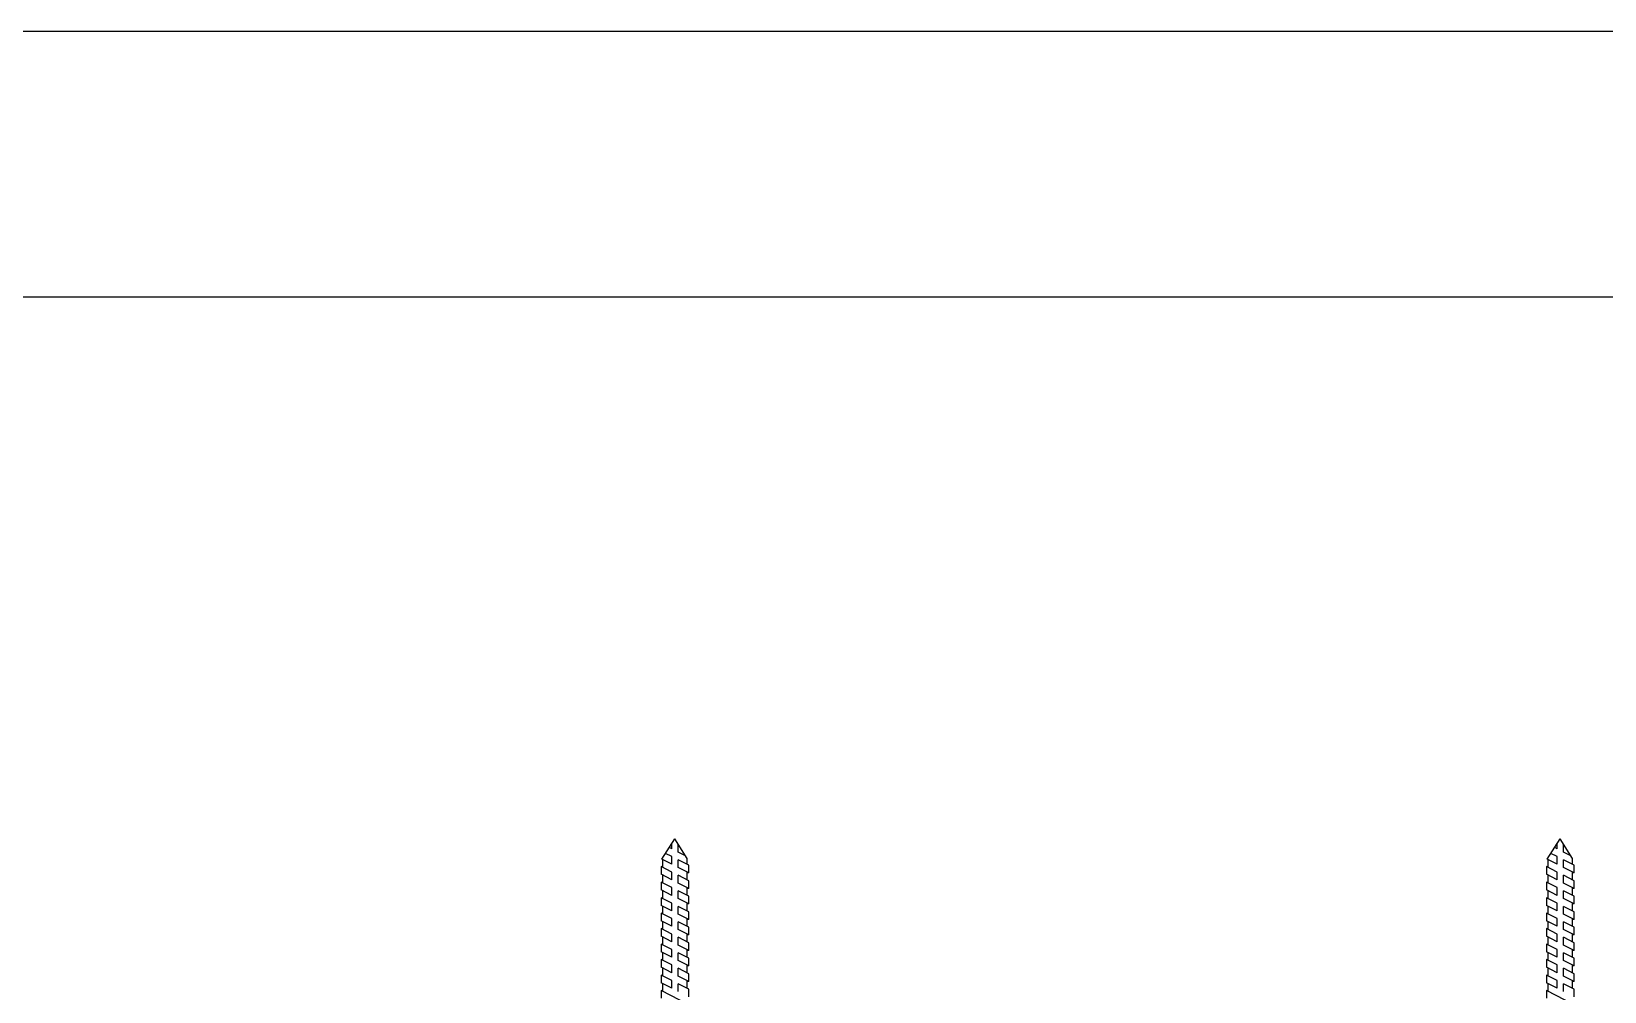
# Model space of a CAD drawing. Header units: millimetres. Extents: x -1985 to 969, y 203 to 500.
# Drawn here: x -1940.96 to -1912.53, y 473.48 to 490.83 of the extents above; entities that cross this region are included whole.
import ezdxf

# ---------------------------------------------------------------- set-up
doc = ezdxf.new("R2010")
doc.units = ezdxf.units.MM
doc.layers.add('ШПАЛА', color=7, linetype='Continuous')

# ---------------------------------------------------------------- blocks, each defined once
blk = doc.blocks.new('Анкер витой')
at = {"color": 252}
for p, q in [((-147934.1, -7285.3), (-147923, -7267.8)), ((-147911.3, -7286.1), (-147923, -7267.8)), ((-147920.2, -7276.6), (-147918.1, -7275.5)), ((-147935.6, -7291.5), (-147926.1, -7286.6)), ((-147935.6, -7298.5), (-147935.6, -7291.5)), ((-147932.6, -7282.9), (-147926.1, -7279.6)), ((-147920.2, -7283.6), (-147914.7, -7280.8)), ((-147920.2, -7290.6), (-147911.3, -7286.1)), ((-147935.6, -7298.5), (-147926.1, -7293.6)), ((-147935.6, -7298.5), (-147934.1, -7298.5)), ((-147935.6, -7305.5), (-147926.1, -7300.6)), ((-147935.6, -7312.5), (-147935.6, -7305.5)), ((-147920.2, -7297.7), (-147910.6, -7292.7)), ((-147920.2, -7304.7), (-147910.6, -7299.7)), ((-147920.2, -7311.7), (-147910.6, -7306.8)), ((-147910.6, -7292.7), (-147912.1, -7292.7)), ((-147910.6, -7306.8), (-147912.1, -7306.8)), ((-147910.6, -7292.7), (-147910.6, -7299.7)), ((-147910.6, -7306.8), (-147910.6, -7313.8)), ((-147935.6, -7312.5), (-147926.1, -7307.6)), ((-147935.6, -7312.5), (-147934.1, -7312.5)), ((-147935.6, -7319.5), (-147926.1, -7314.7)), ((-147935.6, -7326.5), (-147935.6, -7319.5)), ((-147920.2, -7318.7), (-147910.6, -7313.8)), ((-147920.2, -7325.7), (-147910.6, -7320.8)), ((-147910.6, -7320.8), (-147912.1, -7320.8)), ((-147910.6, -7320.8), (-147910.6, -7327.8)), ((-147935.6, -7326.5), (-147926.1, -7321.7)), ((-147935.6, -7326.5), (-147934.1, -7326.5)), ((-147935.6, -7333.5), (-147926.1, -7328.7)), ((-147935.6, -7340.5), (-147935.6, -7333.5)), ((-147920.2, -7332.7), (-147910.6, -7327.8)), ((-147920.2, -7339.6), (-147910.6, -7334.7)), ((-147910.6, -7334.7), (-147912.1, -7334.7)), ((-147910.6, -7334.7), (-147910.6, -7341.7)), ((-147935.6, -7340.5), (-147926.1, -7335.7)), ((-147935.6, -7340.5), (-147934.1, -7340.5)), ((-147935.6, -7347.5), (-147926.1, -7342.6)), ((-147935.6, -7354.5), (-147935.6, -7347.5)), ((-147920.2, -7346.6), (-147910.6, -7341.7)), ((-147920.2, -7353.7), (-147910.6, -7348.7)), ((-147910.6, -7348.7), (-147912.1, -7348.7)), ((-147910.6, -7348.7), (-147910.6, -7355.7)), ((-147935.6, -7354.5), (-147926.1, -7349.6)), ((-147935.6, -7354.5), (-147934.1, -7354.5)), ((-147935.6, -7361.5), (-147926.1, -7356.6)), ((-147935.6, -7368.5), (-147935.6, -7361.5)), ((-147935.6, -7368.5), (-147926.1, -7363.6)), ((-147920.2, -7360.7), (-147910.6, -7355.7)), ((-147920.2, -7367.6), (-147910.6, -7362.7)), ((-147910.6, -7362.7), (-147912.1, -7362.7)), ((-147910.6, -7362.7), (-147910.6, -7369.7)), ((-147935.6, -7368.5), (-147934.1, -7368.5)), ((-147935.6, -7375.5), (-147926.1, -7370.6)), ((-147935.6, -7382.5), (-147935.6, -7375.5)), ((-147935.6, -7382.5), (-147926.1, -7377.6)), ((-147920.2, -7374.6), (-147910.6, -7369.7)), ((-147920.2, -7381.6), (-147910.6, -7376.7)), ((-147910.6, -7376.7), (-147912.1, -7376.7)), ((-147910.6, -7376.7), (-147910.6, -7383.7)), ((-147935.6, -7382.5), (-147934.1, -7382.5)), ((-147935.6, -7389.5), (-147926.1, -7384.6)), ((-147935.6, -7396.5), (-147935.6, -7389.5)), ((-147935.6, -7396.5), (-147926.1, -7391.6)), ((-147920.2, -7388.6), (-147910.6, -7383.7)), ((-147920.2, -7395.6), (-147910.6, -7390.7)), ((-147910.6, -7390.7), (-147912.1, -7390.7)), ((-147910.6, -7390.7), (-147910.6, -7397.7)), ((-147935.6, -7396.5), (-147934.1, -7396.5)), ((-147935.6, -7403.5), (-147926.1, -7398.6)), ((-147935.6, -7410.5), (-147935.6, -7403.5)), ((-147935.6, -7417.5), (-147910.6, -7404.7)), ((-147920.2, -7402.6), (-147910.6, -7397.7)), ((-147910.6, -7404.7), (-147912.1, -7404.7)), ((-147910.6, -7404.7), (-147910.6, -7411.7))]:
    blk.add_line(p, q, dxfattribs=at)
at = {"layer": 'ШПАЛА', "color": 252}
for p, q in [((-147926.1, -7279.6), (-147926.1, -7272.7)), ((-147920.2, -7276.6), (-147920.2, -7272.1)), ((-147934.1, -7290.7), (-147934.1, -7285.3)), ((-147926.1, -7293.6), (-147926.1, -7286.6)), ((-147920.2, -7290.6), (-147920.2, -7283.6)), ((-147912.1, -7293.5), (-147912.1, -7286.5)), ((-147934.1, -7304.7), (-147934.1, -7297.7)), ((-147926.1, -7307.6), (-147926.1, -7300.6)), ((-147920.2, -7304.7), (-147920.2, -7297.7)), ((-147912.1, -7307.5), (-147912.1, -7300.5)), ((-147934.1, -7318.7), (-147934.1, -7311.7)), ((-147926.1, -7321.7), (-147926.1, -7314.7)), ((-147920.2, -7318.7), (-147920.2, -7311.7)), ((-147912.1, -7321.5), (-147912.1, -7314.5)), ((-147934.1, -7332.8), (-147934.1, -7325.7)), ((-147926.1, -7335.7), (-147926.1, -7328.7)), ((-147920.2, -7332.7), (-147920.2, -7325.7)), ((-147912.1, -7335.5), (-147912.1, -7328.5)), ((-147934.1, -7346.7), (-147934.1, -7339.8)), ((-147926.1, -7349.6), (-147926.1, -7342.6)), ((-147920.2, -7346.6), (-147920.2, -7339.6)), ((-147912.1, -7349.5), (-147912.1, -7342.5)), ((-147934.1, -7360.7), (-147934.1, -7353.7)), ((-147926.1, -7363.6), (-147926.1, -7356.6)), ((-147920.2, -7360.7), (-147920.2, -7353.7)), ((-147912.1, -7363.5), (-147912.1, -7356.5)), ((-147934.1, -7374.7), (-147934.1, -7367.7)), ((-147926.1, -7377.6), (-147926.1, -7370.6)), ((-147920.2, -7374.6), (-147920.2, -7367.6)), ((-147912.1, -7377.5), (-147912.1, -7370.5)), ((-147934.1, -7388.7), (-147934.1, -7381.7)), ((-147926.1, -7391.6), (-147926.1, -7384.6)), ((-147920.2, -7388.6), (-147920.2, -7381.6)), ((-147912.1, -7391.5), (-147912.1, -7384.5)), ((-147934.1, -7402.7), (-147934.1, -7395.7)), ((-147926.1, -7405.6), (-147926.1, -7398.6)), ((-147920.2, -7402.6), (-147920.2, -7395.6)), ((-147912.1, -7405.5), (-147912.1, -7398.5))]:
    blk.add_line(p, q, dxfattribs=at)

msp = doc.modelspace()

# ---------------------------------------------------------------- linework, layer by layer
for p, q in [((-1581.498, 490.83), (-1984.569, 490.83)), ((-1586.297, 486.031), (-1965.375, 486.031))]:
    msp.add_line(p, q)

# ---------------------------------------------------------------- block references
at = {"extrusion": (0, 0, -1), "xscale": 0.01999999999998181, "yscale": 0.01999999999998181, "zscale": -0.02}
for p in [(4887.795, 621.596), (4871.795, 621.596)]:
    msp.add_blockref('Анкер витой', p, dxfattribs=at)

doc.saveas('drawing.dxf')
